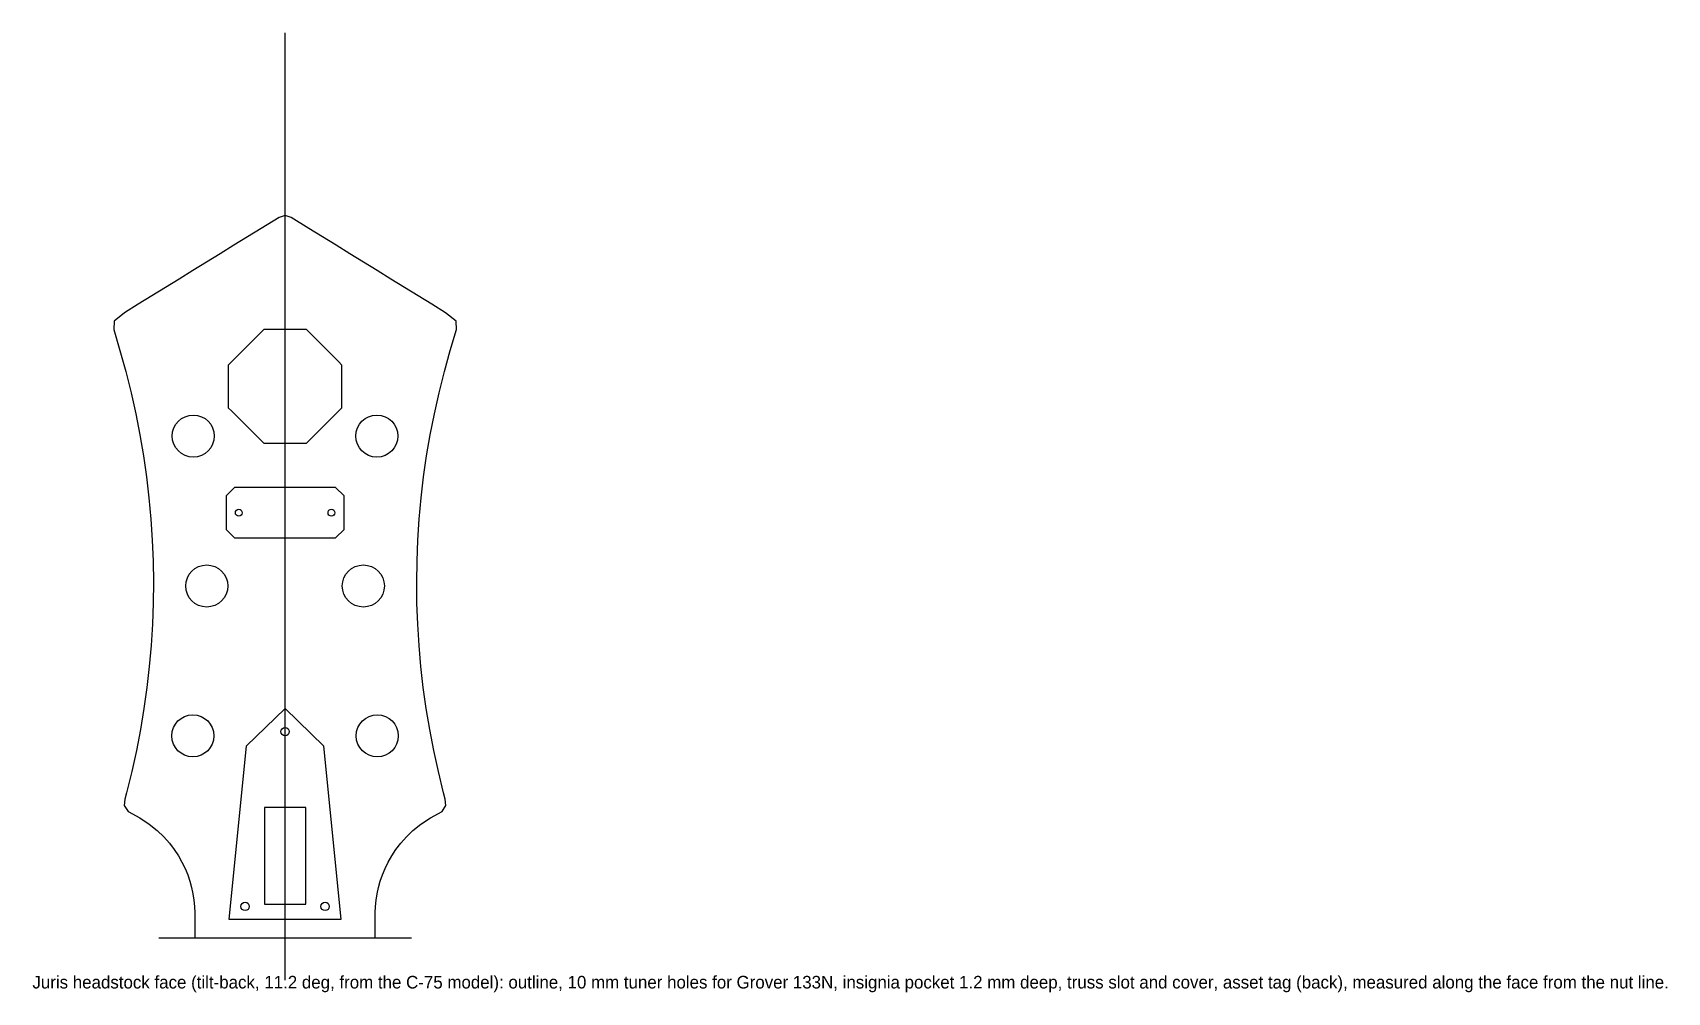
# Model space of a CAD drawing. Header units: millimetres. Extents: x -60 to 328, y -13 to 215.
import ezdxf

# ---------------------------------------------------------------- set-up
doc = ezdxf.new("R2010")
doc.units = ezdxf.units.MM
for name, color, linetype in [('ASSET_TAG_BACK', 4, 'Continuous'), ('CENTRELINE', 8, 'Continuous'), ('INSIGNIA_POCKET_1.2_DEEP', 6, 'Continuous'), ('NOTES', 2, 'Continuous'), ('NUT_LINE', 3, 'Continuous'), ('OUTLINE', 7, 'Continuous'), ('TRUSS_COVER', 3, 'Continuous'), ('TRUSS_SLOT', 2, 'Continuous'), ('TUNER_HOLES_10mm', 1, 'Continuous')]:
    doc.layers.add(name, color=color, linetype=linetype)

msp = doc.modelspace()

# ---------------------------------------------------------------- linework, layer by layer
at = {"layer": 'ASSET_TAG_BACK'}
msp.add_lwpolyline([(-12, 95), (12, 95), (14, 97), (14, 105), (12, 107), (-12, 107), (-14, 105), (-14, 97)], close=True, dxfattribs=at)
for centre in [(-11, 101), (11, 101)]:
    msp.add_circle(centre, 0.8, dxfattribs=at)
at = {"layer": 'CENTRELINE'}
msp.add_line((0, -10), (0, 215), dxfattribs=at)
at = {"layer": 'INSIGNIA_POCKET_1.2_DEEP'}
msp.add_lwpolyline([(-13.5, 136.06), (-13.5, 125.94), (-12.66, 125.1), (-5.06, 117.5), (5.06, 117.5), (12.66, 125.1), (13.5, 125.94), (13.5, 136.06), (12.66, 136.91), (5.06, 144.5), (-5.06, 144.5), (-12.66, 136.91)], close=True, dxfattribs=at)
at = {"layer": 'NUT_LINE'}
msp.add_line((-30, 0), (30, 0), dxfattribs=at)
at = {"layer": 'OUTLINE'}
msp.add_lwpolyline([(21.4, 0), (21.4, 4.5), (21.43, 6), (21.49, 7.5), (21.64, 9), (21.87, 10.5), (22.2, 12), (22.62, 13.5), (23.13, 15), (23.75, 16.5), (24.48, 18), (25.34, 19.5), (26.33, 21), (27.48, 22.5), (28.82, 24), (30.38, 25.5), (32.25, 27), (34.53, 28.5), (37.28, 30), (38.21, 31.5), (38.05, 33), (37.66, 34.5), (36.41, 39.5), (35.32, 44.5), (34.36, 49.5), (33.53, 54.5), (32.83, 59.5), (32.26, 64.5), (31.82, 69.5), (31.52, 74.5), (31.33, 79.5), (31.28, 84.5), (31.35, 89.5), (31.55, 94.5), (31.88, 99.5), (32.33, 104.5), (32.92, 109.5), (33.63, 114.5), (34.48, 119.5), (35.46, 124.5), (36.58, 129.5), (37.84, 134.5), (39.23, 139.5), (40.68, 144.5), (40.62, 146.5), (38.14, 148.5), (34.89, 150.5), (31.64, 152.5), (28.39, 154.5), (25.14, 156.5), (21.89, 158.5), (18.65, 160.5), (15.4, 162.5), (12.15, 164.5), (8.9, 166.5), (5.65, 168.5), (1.42, 171.1), (0, 171.6), (-1.42, 171.1), (-5.65, 168.5), (-8.9, 166.5), (-12.15, 164.5), (-15.4, 162.5), (-18.65, 160.5), (-21.89, 158.5), (-25.14, 156.5), (-28.39, 154.5), (-31.64, 152.5), (-34.89, 150.5), (-38.14, 148.5), (-40.62, 146.5), (-40.68, 144.5), (-39.23, 139.5), (-37.84, 134.5), (-36.58, 129.5), (-35.46, 124.5), (-34.48, 119.5), (-33.63, 114.5), (-32.92, 109.5), (-32.33, 104.5), (-31.88, 99.5), (-31.55, 94.5), (-31.35, 89.5), (-31.28, 84.5), (-31.33, 79.5), (-31.52, 74.5), (-31.82, 69.5), (-32.26, 64.5), (-32.83, 59.5), (-33.53, 54.5), (-34.36, 49.5), (-35.32, 44.5), (-36.41, 39.5), (-37.66, 34.5), (-38.05, 33), (-38.21, 31.5), (-37.28, 30), (-34.53, 28.5), (-32.25, 27), (-30.38, 25.5), (-28.82, 24), (-27.48, 22.5), (-26.33, 21), (-25.34, 19.5), (-24.48, 18), (-23.75, 16.5), (-23.13, 15), (-22.62, 13.5), (-22.2, 12), (-21.87, 10.5), (-21.64, 9), (-21.49, 7.5), (-21.43, 6), (-21.4, 4.5), (-21.4, 0)], close=True, dxfattribs=at)
at = {"layer": 'TRUSS_COVER'}
msp.add_lwpolyline([(-13.37, 4.5), (13.36, 4.5), (9.22, 45.53), (0, 54.5), (-9.23, 45.53)], close=True, dxfattribs=at)
for centre in [(0, 49), (-9.5, 7.5), (9.5, 7.5)]:
    msp.add_circle(centre, 1, dxfattribs=at)
at = {"layer": 'TRUSS_SLOT'}
msp.add_lwpolyline([(-4.9, 8), (4.9, 8), (4.9, 31), (-4.9, 31)], close=True, dxfattribs=at)
at = {"layer": 'TUNER_HOLES_10mm'}
for centre in [(-21.8, 119.2), (21.8, 119.2), (-18.6, 83.6), (18.6, 83.6), (-21.9, 48), (21.9, 48)]:
    msp.add_circle(centre, 5, dxfattribs=at)

# ---------------------------------------------------------------- texts
at = {"layer": 'NOTES'}
msp.add_text('Juris headstock face (tilt-back, 11.2 deg, from the C-75 model): outline, 10 mm tuner holes for Grover 133N, insignia pocket 1.2 mm deep, truss slot and cover, asset tag (back), measured along the face from the nut line.', height=3, dxfattribs=at).set_placement((-60, -12))

doc.saveas('drawing.dxf')
